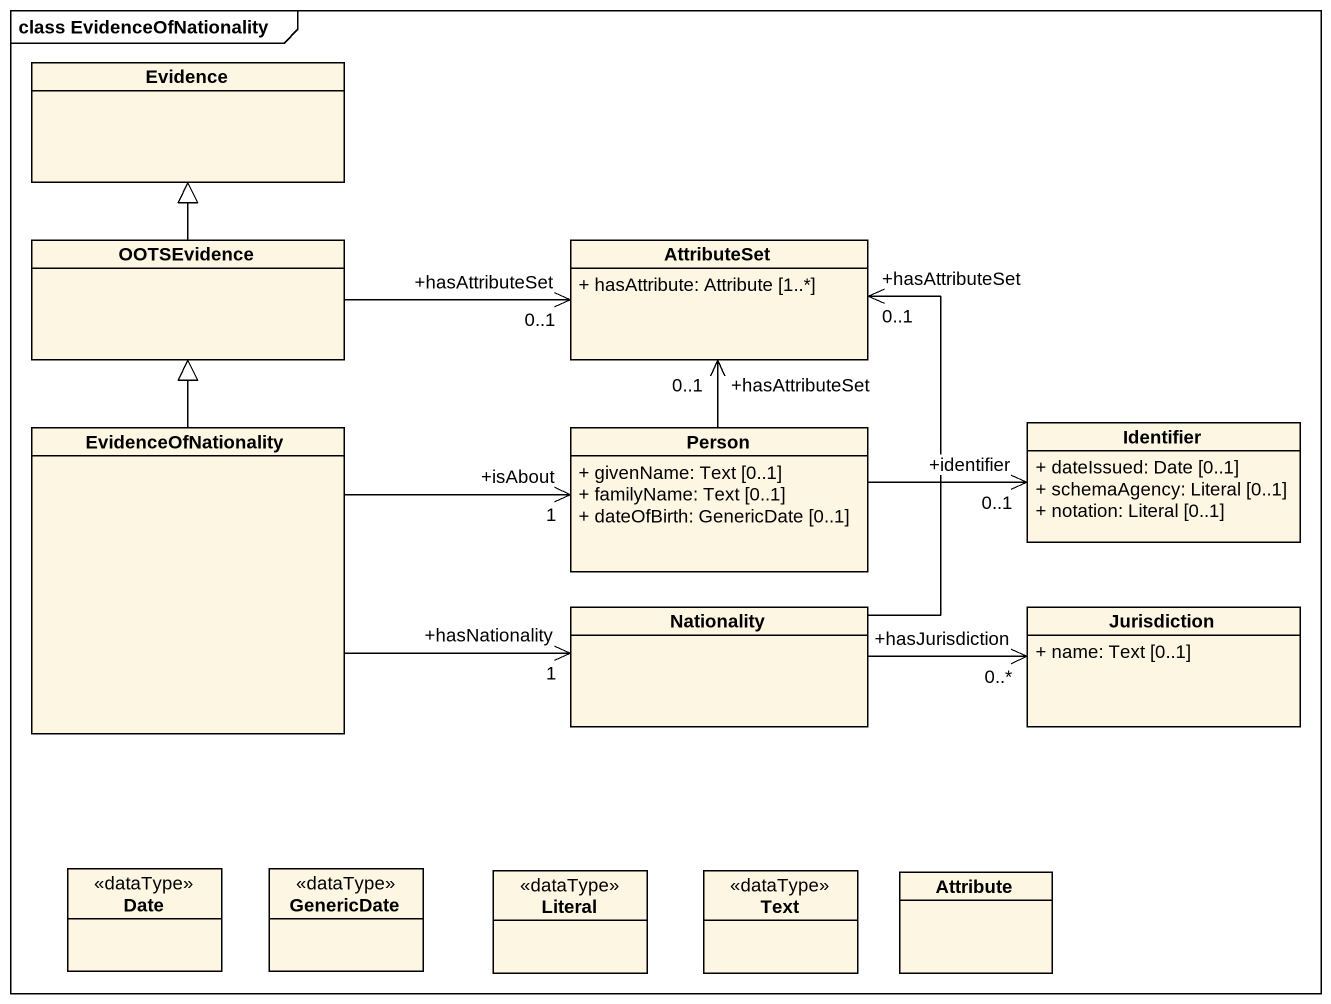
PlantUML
@startuml
mainframe class EvidenceOfNationality
hide circle
hide empty members
skinparam classAttributeIconSize 0
class Evidence
class OOTSEvidence
class AttributeSet {
  + hasAttribute: Attribute [1..*]
}
class EvidenceOfNationality
class "Person" as Person_ {
  + givenName: Text [0..1]
  + familyName: Text [0..1]
  + dateOfBirth: GenericDate [0..1]
}
class Identifier {
  + dateIssued: Date [0..1]
  + schemaAgency: Literal [0..1]
  + notation: Literal [0..1]
}
class Nationality
class Jurisdiction {
  + name: Text [0..1]
}
class Date <<dataType>>
class GenericDate <<dataType>>
class Literal <<dataType>>
class Text <<dataType>>
class Attribute
OOTSEvidence -up-|> Evidence
OOTSEvidence -right-> "+hasAttributeSet\n0..1" AttributeSet
EvidenceOfNationality -up-|> OOTSEvidence
EvidenceOfNationality -right-> "+isAbout\n1" Person_
EvidenceOfNationality -right-> "+hasNationality\n1" Nationality
Person_ -up-> "+hasAttributeSet\n0..1" AttributeSet
Person_ -right-> "+identifier\n0..1" Identifier
Nationality -up-> "+hasAttributeSet\n0..1" AttributeSet
Nationality -right-> "+hasJurisdiction\n0..*" Jurisdiction
@enduml
